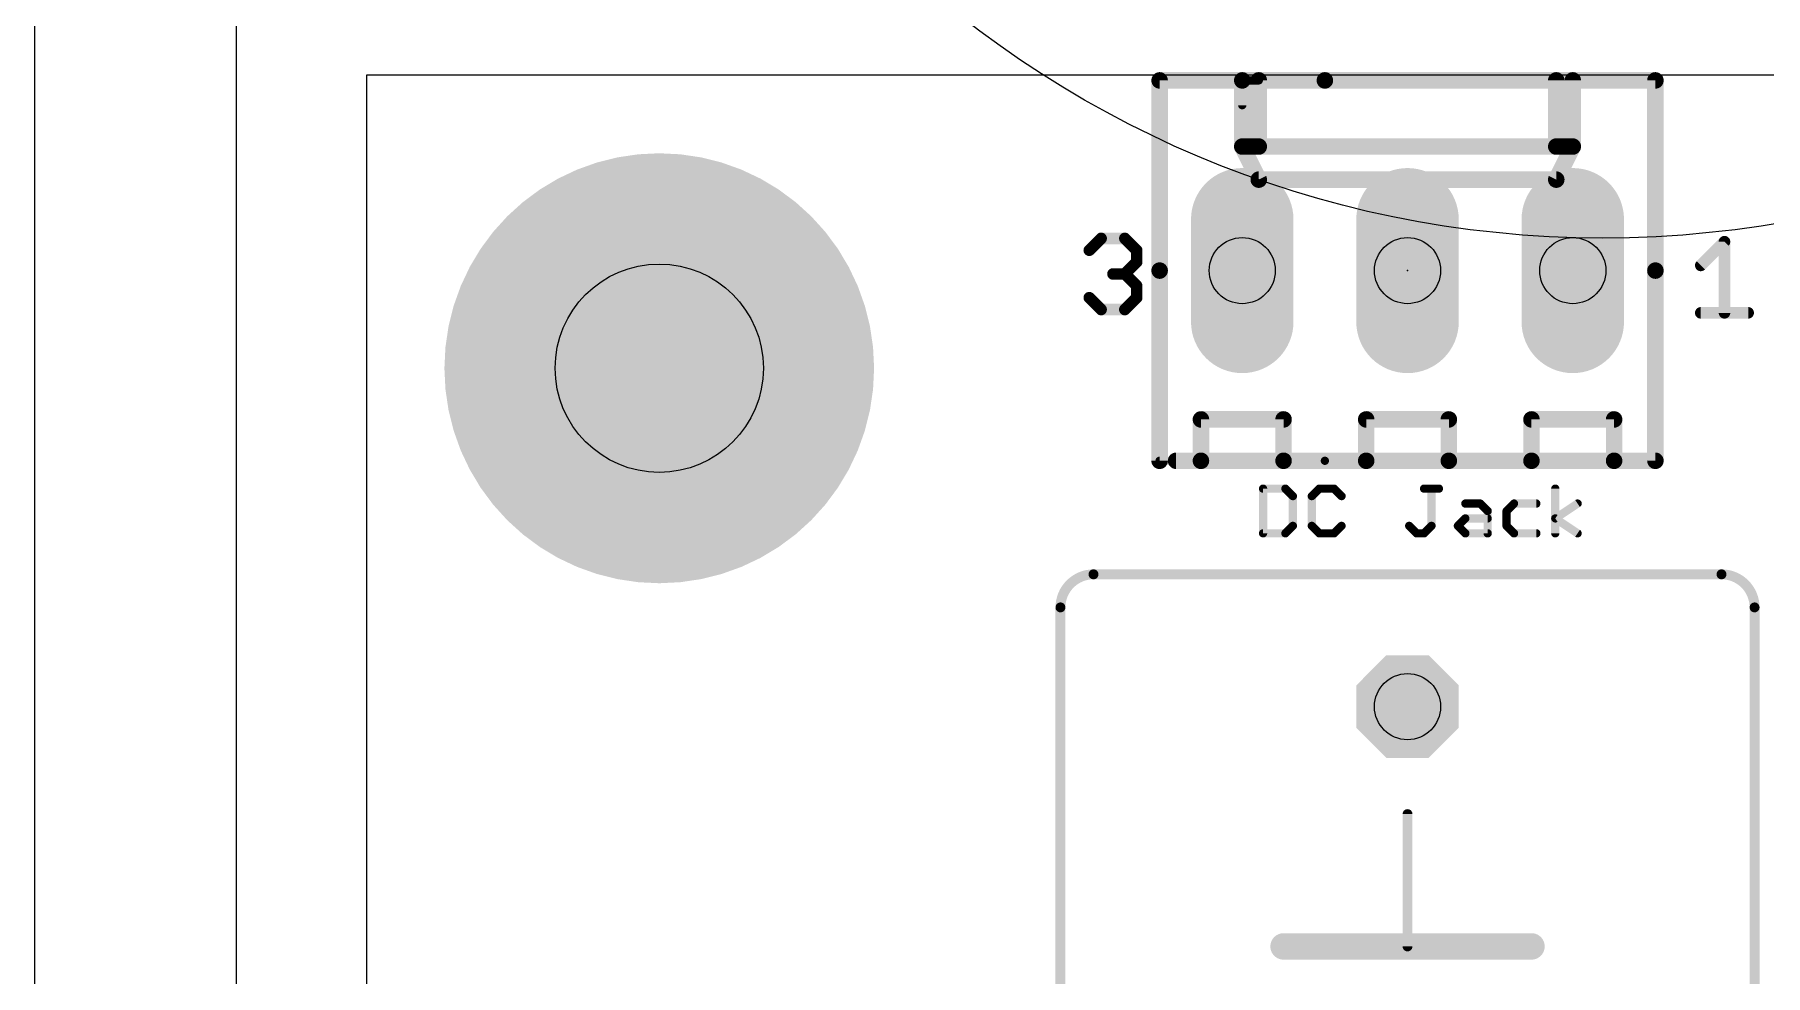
# Model space of a CAD drawing. Header units: inches. Extents: x -5 to 142, y -3 to 122.
# Drawn here: x -3.1 to 23.5, y 66.68 to 81.12 of the extents above; entities that cross this region are included whole.
import ezdxf

# ---------------------------------------------------------------- set-up
doc = ezdxf.new("R2010")
doc.units = ezdxf.units.IN
doc.header["$MEASUREMENT"] = 0
for name, color, linetype in [('17', 82, 'Continuous'), ('18', 82, 'Continuous'), ('20', 7, 'Continuous'), ('21', 253, 'Continuous'), ('23', 7, 'Continuous'), ('27', 253, 'Continuous'), ('29', 253, 'Continuous'), ('44', 253, 'Continuous'), ('51', 253, 'Continuous')]:
    doc.layers.add(name, color=color, linetype=linetype)

# ---------------------------------------------------------------- blocks, each defined once
blk = doc.blocks.new('OCTAGONP')
at = {"const_width": 0.5}
blk.add_lwpolyline([(-0.25, -0.1036), (-0.25, 0.1036), (-0.1036, 0.25), (0.1036, 0.25), (0.25, 0.1036), (0.25, -0.1036), (0.1036, -0.25), (-0.1036, -0.25), (-0.25, -0.1036), (-0.25, 0.1036)], dxfattribs=at)
blk = doc.blocks.new('RECT')
blk.add_solid([(-0.5, -0.5), (0.5, -0.5), (-0.5, 0.5), (0.5, 0.5)])
blk = doc.blocks.new('LONGP100')
at = {"const_width": 1}
blk.add_lwpolyline([(-0.5, 0), (0.5, 0)], dxfattribs=at)
at = {"const_width": 0.5}
for points in [[(-0.5, 0.25, 1), (-0.5, -0.25)], [(0.5, -0.25, 1), (0.5, 0.25)]]:
    blk.add_lwpolyline(points, format="xyb", dxfattribs=at)
blk = doc.blocks.new('ROUNDV')
at = {"const_width": 0.5}
blk.add_lwpolyline([(0, -0.25, 1), (0, 0.25, 1), (0, -0.25)], format="xyb", dxfattribs=at)

msp = doc.modelspace()

# ---------------------------------------------------------------- linework, layer by layer
for points in [[(-3.1, -3.1), (142.1, -3.1), (142.1, 118.1), (-3.1, 118.1)], [(0, 0), (139, 0), (139, 115), (0, 115)], [(137, 106.5), (128, 106.5), (128, 85.5), (109.5, 85.5), (109.5, 80.5), (2, 80.5), (2, 34.5), (127, 34.5), (127, 9.5), (137, 9.5), (137, 34.5), (137, 80.5), (137, 85.5)]]:
    msp.add_lwpolyline(points, close=True)
msp.add_circle((21, 94), 16)
at = {"layer": '20'}
for p, q in [((109.5, 80.5), (2, 80.5)), ((2, 80.5), (2, 34.5))]:
    msp.add_line(p, q, dxfattribs=at)
at = {"layer": '21'}
for points, const_width in [([(14.19, 77.5), (14.19, 80.421)], 0.254), ([(14.19, 80.421), (15.46, 80.421)], 0.254), ([(15.46, 80.421), (16.73, 80.421)], 0.254), ([(15.46, 79.405), (15.46, 80.421)], 0.254), ([(15.46, 80.04), (15.46, 80.421)], 0.127), ([(15.714, 80.421), (15.46, 80.421)], 0.127), ([(15.714, 80.421), (15.714, 79.405)], 0.254), ([(21.81, 80.421), (16.73, 80.421)], 0.254), ([(20.286, 80.421), (20.286, 79.405)], 0.254), ([(20.54, 79.405), (20.54, 80.421)], 0.254), ([(21.81, 77.5), (21.81, 80.421)], 0.254), ([(15.46, 79.405), (15.714, 79.405)], 0.254), ([(15.46, 79.405), (15.714, 78.897)], 0.254), ([(15.714, 79.405), (20.286, 79.405)], 0.254), ([(20.286, 79.405), (20.54, 79.405)], 0.254), ([(20.286, 78.897), (20.54, 79.405)], 0.254), ([(15.714, 78.897), (20.286, 78.897)], 0.254), ([(13.109, 77.8125), (13.2912, 77.9947)], 0.1778), ([(13.2912, 77.9947), (13.6556, 77.9947)], 0.1778), ([(13.6556, 77.9947), (13.8378, 77.8125)], 0.1778), ([(22.507, 77.5796), (22.8714, 77.9439)], 0.1778), ([(22.8714, 77.9439), (22.8714, 76.8508)], 0.1778), ([(13.8378, 77.6304), (13.6556, 77.4482)], 0.1778), ([(13.8378, 77.8125), (13.8378, 77.6304)], 0.1778), ([(13.6556, 77.4482), (13.4734, 77.4482)], 0.1778), ([(13.6556, 77.4482), (13.8378, 77.266)], 0.1778), ([(14.19, 77.5), (14.19, 74.579)], 0.254), ([(21.81, 77.5), (21.81, 74.579)], 0.254), ([(13.2912, 76.9016), (13.109, 77.0838)], 0.1778), ([(13.8378, 77.0838), (13.6556, 76.9016)], 0.1778), ([(13.8378, 77.266), (13.8378, 77.0838)], 0.1778), ([(13.6556, 76.9016), (13.2912, 76.9016)], 0.1778), ([(22.507, 76.8508), (23.2358, 76.8508)], 0.1778), ([(14.825, 74.579), (14.825, 75.214)], 0.254), ([(14.825, 75.214), (16.095, 75.214)], 0.254), ([(16.095, 75.214), (16.095, 74.579)], 0.254), ([(17.365, 74.579), (17.365, 75.214)], 0.254), ([(17.365, 75.214), (18.635, 75.214)], 0.254), ([(18.635, 75.214), (18.635, 74.579)], 0.254), ([(19.905, 74.579), (19.905, 75.214)], 0.254), ([(19.905, 75.214), (21.175, 75.214)], 0.254), ([(21.175, 75.214), (21.175, 74.579)], 0.254), ([(14.19, 74.579), (16.73, 74.579)], 0.127), ([(14.444, 74.579), (14.825, 74.579)], 0.254), ([(16.095, 74.579), (14.825, 74.579)], 0.254), ([(16.095, 74.579), (17.365, 74.579)], 0.254), ([(17.365, 74.579), (16.73, 74.579)], 0.127), ([(18.635, 74.579), (17.365, 74.579)], 0.254), ([(18.635, 74.579), (19.905, 74.579)], 0.254), ([(21.175, 74.579), (19.905, 74.579)], 0.254), ([(21.175, 74.579), (21.81, 74.579)], 0.254), ([(13.174, 72.835), (22.826, 72.835)], 0.1524), ([(12.666, 46.673), (12.666, 72.327)], 0.1524), ([(23.334, 72.327), (23.334, 46.673)], 0.1524), ([(18, 69.152), (18, 67.12)], 0.1524), ([(18, 67.12), (16.095, 67.12)], 0.4064), ([(19.905, 67.12), (18, 67.12)], 0.4064)]:
    msp.add_lwpolyline(points, dxfattribs=dict(at, const_width=const_width))
for points, const_width in [([(14.2535, 80.421, 1), (14.1265, 80.421)], 0.127), ([(14.19, 80.4845, 1), (14.19, 80.3575)], 0.127), ([(15.46, 80.4845, 1), (15.46, 80.3575)], 0.127), ([(15.5235, 80.421, 1), (15.3965, 80.421)], 0.127), ([(15.46, 80.3575, 1), (15.46, 80.4845)], 0.127), ([(15.46, 80.4528, 1), (15.46, 80.3892)], 0.0635), ([(15.4918, 80.421, 1), (15.4283, 80.421)], 0.0635), ([(15.7775, 80.421, 1), (15.6505, 80.421)], 0.127), ([(15.714, 80.3892, 1), (15.714, 80.4528)], 0.0635), ([(16.73, 80.4845, 1), (16.73, 80.3575)], 0.127), ([(16.73, 80.3575, 1), (16.73, 80.4845)], 0.127), ([(20.3495, 80.421, 1), (20.2225, 80.421)], 0.127), ([(20.6035, 80.421, 1), (20.4765, 80.421)], 0.127), ([(21.8735, 80.421, 1), (21.7465, 80.421)], 0.127), ([(21.81, 80.3575, 1), (21.81, 80.4845)], 0.127), ([(15.4283, 80.04, 1), (15.4918, 80.04)], 0.0635), ([(15.46, 79.4685, 1), (15.46, 79.3415)], 0.127), ([(15.5168, 79.4334, 1), (15.4032, 79.3766)], 0.127), ([(15.3965, 79.405, 1), (15.5235, 79.405)], 0.127), ([(15.714, 79.4685, 1), (15.714, 79.3415)], 0.127), ([(15.6505, 79.405, 1), (15.7775, 79.405)], 0.127), ([(15.714, 79.3415, 1), (15.714, 79.4685)], 0.127), ([(20.286, 79.4685, 1), (20.286, 79.3415)], 0.127), ([(20.2225, 79.405, 1), (20.3495, 79.405)], 0.127), ([(20.286, 79.3415, 1), (20.286, 79.4685)], 0.127), ([(20.4765, 79.405, 1), (20.6035, 79.405)], 0.127), ([(20.5968, 79.3766, 1), (20.4832, 79.4334)], 0.127), ([(20.54, 79.3415, 1), (20.54, 79.4685)], 0.127), ([(15.714, 78.9605, 1), (15.714, 78.8335)], 0.127), ([(20.286, 78.8335, 1), (20.286, 78.9605)], 0.127), ([(15.6572, 78.8686, 1), (15.7708, 78.9254)], 0.127), ([(20.2292, 78.9254, 1), (20.3428, 78.8686)], 0.127), ([(13.2912, 78.0392, 1), (13.2912, 77.9503)], 0.0889), ([(13.3226, 77.9633, 1), (13.2598, 78.0262)], 0.0889), ([(13.687, 78.0262, 1), (13.6241, 77.9633)], 0.0889), ([(13.6556, 77.9503, 1), (13.6556, 78.0392)], 0.0889), ([(22.9158, 77.9439, 1), (22.8269, 77.9439)], 0.0889), ([(22.9028, 77.9125, 1), (22.8399, 77.9754)], 0.0889), ([(13.0776, 77.844, 1), (13.1404, 77.7811)], 0.0889), ([(13.8822, 77.8125, 1), (13.7933, 77.8125)], 0.0889), ([(13.7933, 77.6304, 1), (13.8822, 77.6304)], 0.0889), ([(13.8063, 77.7811, 1), (13.8692, 77.844)], 0.0889), ([(13.8692, 77.5989, 1), (13.8063, 77.6618)], 0.0889), ([(13.4734, 77.4926, 1), (13.4734, 77.4037)], 0.0889), ([(13.687, 77.4796, 1), (13.6241, 77.4167)], 0.0889), ([(13.6241, 77.4796, 1), (13.687, 77.4167)], 0.0889), ([(13.6556, 77.4037, 1), (13.6556, 77.4926)], 0.0889), ([(14.2535, 77.5, 1), (14.1265, 77.5)], 0.127), ([(14.1265, 77.5, 1), (14.2535, 77.5)], 0.127), ([(21.8735, 77.5, 1), (21.7465, 77.5)], 0.127), ([(21.7465, 77.5, 1), (21.8735, 77.5)], 0.127), ([(22.4756, 77.611, 1), (22.5384, 77.5481)], 0.0889), ([(13.1404, 77.1152, 1), (13.0776, 77.0524)], 0.0889), ([(13.8822, 77.266, 1), (13.7933, 77.266)], 0.0889), ([(13.8063, 77.2345, 1), (13.8692, 77.2974)], 0.0889), ([(13.8692, 77.0524, 1), (13.8063, 77.1152)], 0.0889), ([(13.2912, 76.946, 1), (13.2912, 76.8572)], 0.0889), ([(13.2598, 76.8702, 1), (13.3226, 76.933)], 0.0889), ([(13.6241, 76.933, 1), (13.687, 76.8702)], 0.0889), ([(13.6556, 76.8572, 1), (13.6556, 76.946)], 0.0889), ([(13.7933, 77.0838, 1), (13.8822, 77.0838)], 0.0889), ([(22.507, 76.8952, 1), (22.507, 76.8064)], 0.0889), ([(22.8269, 76.8508, 1), (22.9158, 76.8508)], 0.0889), ([(23.2358, 76.8064, 1), (23.2358, 76.8952)], 0.0889), ([(14.8885, 75.214, 1), (14.7615, 75.214)], 0.127), ([(14.825, 75.2775, 1), (14.825, 75.1505)], 0.127), ([(16.1585, 75.214, 1), (16.0315, 75.214)], 0.127), ([(16.095, 75.1505, 1), (16.095, 75.2775)], 0.127), ([(17.4285, 75.214, 1), (17.3015, 75.214)], 0.127), ([(17.365, 75.2775, 1), (17.365, 75.1505)], 0.127), ([(18.6985, 75.214, 1), (18.5715, 75.214)], 0.127), ([(18.635, 75.1505, 1), (18.635, 75.2775)], 0.127), ([(19.9685, 75.214, 1), (19.8415, 75.214)], 0.127), ([(19.905, 75.2775, 1), (19.905, 75.1505)], 0.127), ([(21.2385, 75.214, 1), (21.1115, 75.214)], 0.127), ([(21.175, 75.1505, 1), (21.175, 75.2775)], 0.127), ([(14.1265, 74.579, 1), (14.2535, 74.579)], 0.127), ([(14.19, 74.6108, 1), (14.19, 74.5472)], 0.0635), ([(14.444, 74.6425, 1), (14.444, 74.5155)], 0.127), ([(14.825, 74.6425, 1), (14.825, 74.5155)], 0.127), ([(14.7615, 74.579, 1), (14.8885, 74.579)], 0.127), ([(14.825, 74.5155, 1), (14.825, 74.6425)], 0.127), ([(16.095, 74.6425, 1), (16.095, 74.5155)], 0.127), ([(16.0315, 74.579, 1), (16.1585, 74.579)], 0.127), ([(16.095, 74.5155, 1), (16.095, 74.6425)], 0.127), ([(16.73, 74.6108, 1), (16.73, 74.5472)], 0.0635), ([(16.73, 74.5472, 1), (16.73, 74.6108)], 0.0635), ([(17.365, 74.6425, 1), (17.365, 74.5155)], 0.127), ([(17.3015, 74.579, 1), (17.4285, 74.579)], 0.127), ([(17.365, 74.5155, 1), (17.365, 74.6425)], 0.127), ([(17.365, 74.5472, 1), (17.365, 74.6108)], 0.0635), ([(18.635, 74.6425, 1), (18.635, 74.5155)], 0.127), ([(18.5715, 74.579, 1), (18.6985, 74.579)], 0.127), ([(18.635, 74.5155, 1), (18.635, 74.6425)], 0.127), ([(19.905, 74.6425, 1), (19.905, 74.5155)], 0.127), ([(19.8415, 74.579, 1), (19.9685, 74.579)], 0.127), ([(19.905, 74.5155, 1), (19.905, 74.6425)], 0.127), ([(21.175, 74.6425, 1), (21.175, 74.5155)], 0.127), ([(21.1115, 74.579, 1), (21.2385, 74.579)], 0.127), ([(21.175, 74.5155, 1), (21.175, 74.6425)], 0.127), ([(21.7465, 74.579, 1), (21.8735, 74.579)], 0.127), ([(21.81, 74.5155, 1), (21.81, 74.6425)], 0.127), ([(13.174, 72.835, 0.4142), (12.666, 72.327)], 0.1524), ([(13.174, 72.8731, 1), (13.174, 72.7969)], 0.0762), ([(13.174, 72.7969, 1), (13.174, 72.8731)], 0.0762), ([(23.334, 72.327, 0.4142), (22.826, 72.835)], 0.1524), ([(22.826, 72.8731, 1), (22.826, 72.7969)], 0.0762), ([(22.826, 72.7969, 1), (22.826, 72.8731)], 0.0762), ([(12.7041, 72.327, 1), (12.6279, 72.327)], 0.0762), ([(12.6279, 72.327, 1), (12.7041, 72.327)], 0.0762), ([(23.3721, 72.327, 1), (23.2959, 72.327)], 0.0762), ([(23.2959, 72.327, 1), (23.3721, 72.327)], 0.0762), ([(18.0381, 69.152, 1), (17.9619, 69.152)], 0.0762), ([(16.095, 67.2216, 1), (16.095, 67.0184)], 0.2032), ([(18, 67.2216, 1), (18, 67.0184)], 0.2032), ([(18, 67.0184, 1), (18, 67.2216)], 0.2032), ([(19.905, 67.0184, 1), (19.905, 67.2216)], 0.2032), ([(17.9619, 67.12, 1), (18.0381, 67.12)], 0.0762)]:
    msp.add_lwpolyline(points, format="xyb", dxfattribs=dict(at, const_width=const_width))
at = {"layer": '23'}
msp.add_point((18, 77.5), dxfattribs=at)
at = {"layer": '27', "const_width": 0.0635}
for points in [[(15.8122, 74.151, 1), (15.7486, 74.151)], [(15.7804, 74.1827, 1), (15.7804, 74.1192)], [(16.146, 74.1734, 1), (16.1011, 74.1285)], [(16.1236, 74.1192, 1), (16.1236, 74.1827)], [(16.6432, 74.1827, 1), (16.6432, 74.1192)], [(16.6657, 74.1285, 1), (16.6208, 74.1734)], [(16.8945, 74.1734, 1), (16.8496, 74.1285)], [(16.872, 74.1192, 1), (16.872, 74.1827)], [(18.2544, 74.1827, 1), (18.2544, 74.1192)], [(18.4006, 74.151, 1), (18.3371, 74.151)], [(18.4832, 74.1192, 1), (18.4832, 74.1827)], [(20.3026, 74.151, 1), (20.2391, 74.151)], [(16.2697, 74.0366, 1), (16.2062, 74.0366)], [(16.2155, 74.0141, 1), (16.2604, 74.059)], [(16.5606, 74.0366, 1), (16.4971, 74.0366)], [(16.5064, 74.059, 1), (16.5513, 74.0141)], [(16.964, 74.0141, 1), (17.0089, 74.059)], [(18.8885, 73.9539, 1), (18.8885, 73.8904)], [(19.1397, 73.9446, 1), (19.0948, 73.8997)], [(19.1173, 73.8904, 1), (19.1173, 73.9539)], [(19.6369, 73.9539, 1), (19.6369, 73.8904)], [(19.6593, 73.8997, 1), (19.6144, 73.9446)], [(19.9801, 73.8904, 1), (19.9801, 73.9539)], [(20.6317, 73.8958, 1), (20.5965, 73.9486)], [(18.8885, 73.7251, 1), (18.8885, 73.6616)], [(18.9109, 73.6709, 1), (18.866, 73.7158)], [(19.2634, 73.8078, 1), (19.1999, 73.8078)], [(19.2092, 73.7853, 1), (19.2541, 73.8302)], [(19.2317, 73.6616, 1), (19.2317, 73.7251)], [(19.5542, 73.8078, 1), (19.4907, 73.8078)], [(19.5, 73.8302, 1), (19.5449, 73.7853)], [(20.2885, 73.7198, 1), (20.2533, 73.667)], [(20.2533, 73.7198, 1), (20.2885, 73.667)], [(15.7486, 73.4646, 1), (15.8122, 73.4646)], [(15.7804, 73.4964, 1), (15.7804, 73.4329)], [(16.1011, 73.4871, 1), (16.146, 73.4421)], [(16.1236, 73.4329, 1), (16.1236, 73.4964)], [(16.2062, 73.579, 1), (16.2697, 73.579)], [(16.2604, 73.5565, 1), (16.2155, 73.6014)], [(16.4971, 73.579, 1), (16.5606, 73.579)], [(16.5513, 73.6014, 1), (16.5064, 73.5565)], [(16.6432, 73.4964, 1), (16.6432, 73.4329)], [(16.6208, 73.4421, 1), (16.6657, 73.4871)], [(16.8496, 73.4871, 1), (16.8945, 73.4421)], [(16.872, 73.4329, 1), (16.872, 73.4964)], [(17.0089, 73.5565, 1), (16.964, 73.6014)], [(18.0481, 73.6014, 1), (18.0032, 73.5565)], [(18.14, 73.4964, 1), (18.14, 73.4329)], [(18.1176, 73.4421, 1), (18.1625, 73.4871)], [(18.232, 73.4871, 1), (18.2769, 73.4421)], [(18.2544, 73.4329, 1), (18.2544, 73.4964)], [(18.3371, 73.579, 1), (18.4006, 73.579)], [(18.3913, 73.5565, 1), (18.3464, 73.6014)], [(18.7965, 73.6014, 1), (18.7516, 73.5565)], [(18.7516, 73.6014, 1), (18.7965, 73.5565)], [(18.8885, 73.4964, 1), (18.8885, 73.4329)], [(18.866, 73.4421, 1), (18.9109, 73.4871)], [(19.1999, 73.4646, 1), (19.2634, 73.4646)], [(19.2317, 73.4329, 1), (19.2317, 73.4964)], [(19.4907, 73.579, 1), (19.5542, 73.579)], [(19.5449, 73.6014, 1), (19.5, 73.5565)], [(19.6369, 73.4964, 1), (19.6369, 73.4329)], [(19.6144, 73.4421, 1), (19.6593, 73.4871)], [(19.9801, 73.4329, 1), (19.9801, 73.4964)], [(20.2391, 73.4646, 1), (20.3026, 73.4646)], [(20.5965, 73.4382, 1), (20.6317, 73.491)]]:
    msp.add_lwpolyline(points, format="xyb", dxfattribs=at)
at = {"layer": '27', "const_width": 0.127}
for points in [[(15.7804, 74.151), (15.7804, 73.4646)], [(16.1236, 74.151), (15.7804, 74.151)], [(16.238, 74.0366), (16.1236, 74.151)], [(16.6432, 74.151), (16.5288, 74.0366)], [(16.872, 74.151), (16.6432, 74.151)], [(16.9864, 74.0366), (16.872, 74.151)], [(18.2544, 74.151), (18.4832, 74.151)], [(18.3688, 73.579), (18.3688, 74.151)], [(20.2709, 73.4646), (20.2709, 74.151)], [(16.238, 73.579), (16.238, 74.0366)], [(16.5288, 74.0366), (16.5288, 73.579)], [(18.8885, 73.9222), (19.1173, 73.9222)], [(19.1173, 73.9222), (19.2317, 73.8078)], [(19.6369, 73.9222), (19.5225, 73.8078)], [(19.9801, 73.9222), (19.6369, 73.9222)], [(20.2709, 73.6934), (20.6141, 73.9222)], [(18.7741, 73.579), (18.8885, 73.6934)], [(18.8885, 73.6934), (19.2317, 73.6934)], [(19.2317, 73.8078), (19.2317, 73.4646)], [(19.5225, 73.8078), (19.5225, 73.579)], [(20.6141, 73.4646), (20.2709, 73.6934)], [(15.7804, 73.4646), (16.1236, 73.4646)], [(16.1236, 73.4646), (16.238, 73.579)], [(16.5288, 73.579), (16.6432, 73.4646)], [(16.6432, 73.4646), (16.872, 73.4646)], [(16.872, 73.4646), (16.9864, 73.579)], [(18.0256, 73.579), (18.14, 73.4646)], [(18.14, 73.4646), (18.2544, 73.4646)], [(18.2544, 73.4646), (18.3688, 73.579)], [(18.8885, 73.4646), (18.7741, 73.579)], [(19.2317, 73.4646), (18.8885, 73.4646)], [(19.5225, 73.579), (19.6369, 73.4646)], [(19.6369, 73.4646), (19.9801, 73.4646)]]:
    msp.add_lwpolyline(points, dxfattribs=at)
at = {"layer": '44'}
for centre, radius in [((15.46, 77.5), 0.508), ((18, 77.5), 0.508), ((20.54, 77.5), 0.508), ((6.5, 76), 1.6), ((18, 70.803), 0.508)]:
    msp.add_circle(centre, radius, dxfattribs=at)

# ---------------------------------------------------------------- block references
at = {"layer": '17', "xscale": 1.4224, "yscale": 1.4224}
for name, p, rotation in [('LONGP100', (15.46, 77.5), 90), ('LONGP100', (18, 77.5), 90), ('LONGP100', (20.54, 77.5), 90), ('OCTAGONP', (18, 70.803), 270)]:
    msp.add_blockref(name, p, dxfattribs=dict(at, rotation=rotation))
at = {"layer": '18', "xscale": 6.4516, "yscale": 6.4516}
msp.add_blockref('ROUNDV', (6.5, 76), dxfattribs=at)
at = {"layer": '29', "xscale": 6.604, "yscale": 6.604}
msp.add_blockref('ROUNDV', (6.5, 76), dxfattribs=at)
at = {"layer": '29', "xscale": 1.5748, "yscale": 1.5748}
for name, p, rotation in [('LONGP100', (15.46, 77.5), 90), ('LONGP100', (18, 77.5), 90), ('LONGP100', (20.54, 77.5), 90), ('OCTAGONP', (18, 70.803), 270)]:
    msp.add_blockref(name, p, dxfattribs=dict(at, rotation=rotation))
at = {"layer": '51', "xscale": 0.508, "yscale": 0.508}
for p in [(15.46, 77.5), (18, 77.5), (20.54, 77.5)]:
    msp.add_blockref('RECT', p, dxfattribs=at)

doc.saveas('drawing.dxf')
